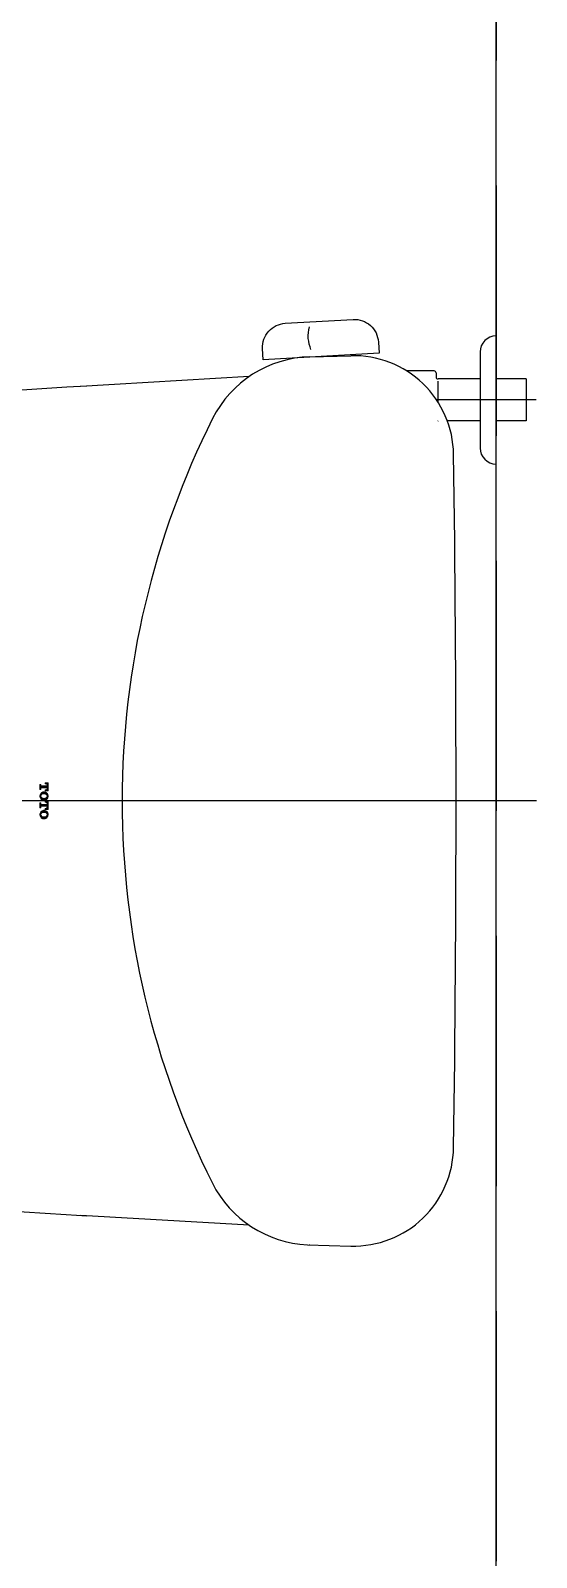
# Model space of a CAD drawing. Header units: millimetres. Extents: x 98197 to 106565, y 53890 to 60222.
# Drawn here: x 104549.6 to 104574.9, y 55475.8 to 55552.1 of the extents above; entities that cross this region are included whole.
import ezdxf

# ---------------------------------------------------------------- set-up
doc = ezdxf.new("R2010")
doc.units = ezdxf.units.MM
doc.header["$LTSCALE"] = 50
doc.header["$MEASUREMENT"] = 0
doc.linetypes.add('HIDDEN', pattern=[0.375, 0.25, -0.125])
doc.layers.get('0').update_dxf_attribs({"color": 8, "linetype": 'CONTINUOUS'})
doc.layers.add('00', color=7, linetype='HIDDEN')

msp = doc.modelspace()

# ---------------------------------------------------------------- linework, layer by layer
for p, q in [((104572.857, 55390.566), (104572.857, 55600.566)), ((104572.857, 55489.299), (104572.857, 55540.279)), ((104563.541, 55535.76), (104565.603, 55535.814)), ((104563.541, 55535.76), (104565.603, 55535.814)), ((104563.541, 55535.76), (104565.603, 55535.814)), ((104572.057, 55536.002), (104572.057, 55531.202)), ((104560.517, 55534.778), (104552.086, 55534.281)), ((104569.757, 55535.052), (104568.391, 55535.052)), ((104569.857, 55534.952), (104569.857, 55534.752)), ((104572.057, 55534.652), (104569.957, 55534.652)), ((104569.957, 55533.492), (104569.957, 55534.535)), ((104574.357, 55534.652), (104572.857, 55534.652)), ((104574.357, 55534.652), (104574.357, 55532.552)), ((104574.857, 55533.602), (104569.886, 55533.602)), ((104572.057, 55532.552), (104570.423, 55532.552)), ((104574.357, 55532.552), (104572.857, 55532.552)), ((104574.878, 55513.566), (104496.658, 55513.566)), ((104560.517, 55492.355), (104552.086, 55492.852)), ((104563.422, 55491.377), (104565.603, 55491.318))]:
    msp.add_line(p, q)
at = {"linetype": 'ByBlock', "lineweight": 0}
for p, q in [((104550.047, 55514.388), (104550.047, 55514.143)), ((104550.093, 55514.388), (104550.047, 55514.388)), ((104550.047, 55514.357), (104550.184, 55514.22)), ((104550.047, 55514.283), (104550.112, 55514.218)), ((104550.047, 55514.21), (104550.093, 55514.163)), ((104550.047, 55514.143), (104550.093, 55514.143)), ((104550.09, 55514.388), (104550.093, 55514.384)), ((104550.093, 55514.388), (104550.093, 55514.339)), ((104550.093, 55514.339), (104550.096, 55514.329)), ((104550.096, 55514.202), (104550.093, 55514.191)), ((104550.093, 55514.191), (104550.093, 55514.143)), ((104550.096, 55514.329), (104550.102, 55514.319)), ((104550.102, 55514.211), (104550.096, 55514.202)), ((104550.102, 55514.319), (104550.111, 55514.313)), ((104550.111, 55514.218), (104550.102, 55514.211)), ((104550.111, 55514.313), (104550.122, 55514.311)), ((104550.122, 55514.22), (104550.111, 55514.218)), ((104550.411, 55514.311), (104550.122, 55514.311)), ((104550.411, 55514.22), (104550.122, 55514.22)), ((104550.166, 55514.311), (104550.257, 55514.22)), ((104550.239, 55514.311), (104550.33, 55514.22)), ((104550.312, 55514.466), (104550.312, 55514.421)), ((104550.458, 55514.466), (104550.312, 55514.466)), ((104550.312, 55514.459), (104550.352, 55514.419)), ((104550.333, 55514.421), (104550.312, 55514.421)), ((104550.312, 55514.11), (104550.312, 55514.064)), ((104550.312, 55514.11), (104550.333, 55514.11)), ((104550.312, 55514.091), (104550.338, 55514.064)), ((104550.312, 55514.064), (104550.458, 55514.064)), ((104550.313, 55514.311), (104550.404, 55514.22)), ((104550.361, 55514.115), (104550.412, 55514.064)), ((104550.378, 55514.466), (104550.458, 55514.387)), ((104550.386, 55514.311), (104550.458, 55514.239)), ((104550.401, 55514.149), (104550.458, 55514.092)), ((104550.409, 55514.362), (104550.458, 55514.313)), ((104550.411, 55514.345), (104550.411, 55514.311)), ((104550.411, 55514.22), (104550.411, 55514.186)), ((104550.411, 55514.212), (104550.458, 55514.166)), ((104550.451, 55514.466), (104550.458, 55514.46)), ((104550.458, 55514.466), (104550.458, 55514.064)), ((104550.093, 55513.464), (104550.047, 55513.464)), ((104550.047, 55513.464), (104550.047, 55513.219)), ((104550.047, 55513.4), (104550.15, 55513.296)), ((104550.047, 55513.326), (104550.095, 55513.277)), ((104550.05, 55513.839), (104550.094, 55513.794)), ((104550.05, 55513.765), (104550.225, 55513.588)), ((104550.056, 55513.464), (104550.093, 55513.427)), ((104550.064, 55513.714), (104550.066, 55513.712)), ((104550.066, 55513.896), (104550.107, 55513.855)), ((104550.092, 55513.464), (104550.093, 55513.463)), ((104550.093, 55513.943), (104550.143, 55513.892)), ((104550.093, 55513.464), (104550.093, 55513.416)), ((104550.093, 55513.416), (104550.096, 55513.405)), ((104550.096, 55513.405), (104550.102, 55513.396)), ((104550.102, 55513.396), (104550.111, 55513.39)), ((104550.111, 55513.39), (104550.122, 55513.387)), ((104550.122, 55513.296), (104550.111, 55513.294)), ((104550.411, 55513.387), (104550.122, 55513.387)), ((104550.411, 55513.296), (104550.122, 55513.296)), ((104550.13, 55513.979), (104550.198, 55513.911)), ((104550.132, 55513.387), (104550.223, 55513.296)), ((104550.177, 55514.006), (104550.267, 55513.916)), ((104550.19, 55513.698), (104550.296, 55513.591)), ((104550.206, 55513.387), (104550.297, 55513.296)), ((104550.236, 55514.02), (104550.367, 55513.888)), ((104550.269, 55513.692), (104550.349, 55513.611)), ((104550.279, 55513.387), (104550.37, 55513.296)), ((104550.458, 55513.543), (104550.312, 55513.543)), ((104550.312, 55513.543), (104550.312, 55513.498)), ((104550.312, 55513.502), (104550.316, 55513.498)), ((104550.333, 55513.498), (104550.312, 55513.498)), ((104550.32, 55514.009), (104550.443, 55513.886)), ((104550.331, 55513.703), (104550.392, 55513.642)), ((104550.344, 55513.543), (104550.458, 55513.429)), ((104550.352, 55513.387), (104550.458, 55513.282)), ((104550.379, 55513.729), (104550.424, 55513.683)), ((104550.394, 55513.862), (104550.457, 55513.798)), ((104550.407, 55513.774), (104550.447, 55513.734)), ((104550.411, 55513.422), (104550.411, 55513.387)), ((104550.411, 55513.402), (104550.458, 55513.355)), ((104550.411, 55513.296), (104550.411, 55513.262)), ((104550.418, 55513.543), (104550.458, 55513.503)), ((104550.458, 55513.543), (104550.458, 55513.141)), ((104550.047, 55513.252), (104550.08, 55513.219)), ((104550.047, 55513.219), (104550.093, 55513.219)), ((104550.047, 55512.884), (104550.12, 55512.811)), ((104550.057, 55512.948), (104550.097, 55512.907)), ((104550.063, 55512.794), (104550.18, 55512.676)), ((104550.079, 55512.999), (104550.124, 55512.954)), ((104550.096, 55513.279), (104550.093, 55513.268)), ((104550.093, 55513.268), (104550.093, 55513.219)), ((104550.102, 55513.288), (104550.096, 55513.279)), ((104550.111, 55513.294), (104550.102, 55513.288)), ((104550.112, 55513.04), (104550.171, 55512.98)), ((104550.125, 55512.805), (104550.266, 55512.664)), ((104550.154, 55513.071), (104550.233, 55512.992)), ((104550.207, 55513.092), (104550.312, 55512.986)), ((104550.236, 55512.768), (104550.326, 55512.677)), ((104550.269, 55513.097), (104550.27, 55513.095)), ((104550.277, 55513.095), (104550.455, 55512.916)), ((104550.304, 55512.773), (104550.374, 55512.703)), ((104550.312, 55513.186), (104550.312, 55513.141)), ((104550.312, 55513.186), (104550.333, 55513.186)), ((104550.312, 55513.141), (104550.458, 55513.141)), ((104550.333, 55513.186), (104550.378, 55513.141)), ((104550.36, 55512.791), (104550.41, 55512.74)), ((104550.386, 55513.206), (104550.451, 55513.141)), ((104550.397, 55512.827), (104550.438, 55512.786)), ((104550.411, 55513.255), (104550.458, 55513.208)), ((104550.411, 55512.887), (104550.455, 55512.843))]:
    msp.add_line(p, q, dxfattribs=at)
msp.add_lwpolyline([(104562.315, 55537.436), (104565.707, 55537.629, -0.414214), (104566.973, 55536.499), (104567.005, 55535.937), (104561.217, 55535.608), (104561.185, 55536.17, -0.414214)], format="xyb", close=True)
for centre, radius, start, end in [((104572.857, 55536.002), 0.8, 90, 180), ((104563.688, 55530.162), 5.6, 91.50635, 153.34993), ((104565.734, 55530.816), 5, 0.82019, 91.50635), ((104569.757, 55534.952), 0.1, 0, 90), ((104569.957, 55534.752), 0.1, 180, 270), ((104575.633, 55134.974), 400, 93.32991, 97.93357), ((104596.753, 55513.568), 42.595, 153.34921, 179.99472), ((104569.957, 55532.452), 0.1, 90, 98.51739), ((103360.796, 55513.566), 1210.061, 359.179813, 0.820194), ((104572.857, 55531.202), 0.8, 180, 270), ((104596.791, 55513.552), 42.633, 179.97321, 206.60163), ((104575.633, 55892.158), 400, 261.8702, 266.67009), ((104565.734, 55496.317), 5, 268.49365, 359.17981), ((104565.734, 55496.317), 5, 268.49365, 359.17981), ((104565.734, 55496.317), 5, 268.49365, 359.17981), ((104563.698, 55497.004), 5.634, 206.82849, 267.19272), ((104563.705, 55497.027), 5.656, 268.08404, 268.33552), ((104563.705, 55497.027), 5.656, 268.08404, 268.33552), ((104563.705, 55497.027), 5.656, 268.08404, 268.33552)]:
    msp.add_arc(centre, radius, start, end)
for centre, major_axis, start_param, end_param in [((104550.333, 55514.348), (-0.0768, 0), 4.392593, 4.712279), ((104550.333, 55514.183), (-0.0768, 0), 1.570906, 1.890608), ((104550.333, 55514.347), (-0.0776, 0), 4.074897, 4.392419), ((104550.333, 55514.184), (0.0776, 0), 5.032375, 5.349908), ((104550.332, 55514.346), (-0.0789, 0), 3.760756, 4.074837), ((104550.332, 55514.185), (0.0789, 0), 5.349967, 5.664053), ((104550.331, 55514.346), (0.0802, 0), 0.308523, 0.619235), ((104550.331, 55514.185), (0.0802, 0), 5.663982, 5.974694), ((104550.33, 55514.345), (-0.0813, 0), 3.142728, 3.449912), ((104550.33, 55514.186), (0.0814, 0), 5.974897, 6.282079), ((104550.295, 55513.806), (0.248, 0), 2.859191, 3.15108), ((104550.295, 55513.801), (0.248, 0), 3.132105, 3.423994), ((104550.293, 55513.806), (-0.246, 0), 5.706765, 6.000292), ((104550.293, 55513.801), (-0.246, 0), 0.282893, 0.576421), ((104550.256, 55513.829), (-0.202, 0), 5.37875, 5.704657), ((104550.256, 55513.778), (0.202, 0), 3.720255, 4.046002), ((104550.202, 55513.805), (-0.109, 0), 5.995138, 6.299441), ((104550.202, 55513.802), (0.109, 0), 3.125364, 3.429663), ((104550.201, 55513.806), (-0.107, 0), 5.688229, 5.995128), ((104550.201, 55513.802), (0.107, 0), 3.429671, 3.73656), ((104550.199, 55513.807), (-0.106, 0), 5.378167, 5.688308), ((104550.199, 55513.801), (-0.106, 0), 0.594889, 0.905021), ((104550.253, 55513.832), (0.197, 0), 1.905132, 2.23665), ((104550.253, 55513.775), (0.197, 0), 4.046548, 4.37806), ((104550.198, 55513.808), (-0.104, 0), 5.064474, 5.378149), ((104550.198, 55513.799), (-0.104, 0), 0.905041, 1.218702), ((104550.252, 55513.668), (0.26, 0), 1.570966, 1.922907), ((104550.252, 55513.94), (0.261, 0), 4.360351, 4.712196), ((104550.252, 55513.834), (0.195, 0), 1.570974, 1.904939), ((104550.252, 55513.773), (-0.195, 0), 1.236661, 1.570618), ((104550.252, 55513.834), (-0.195, 0), 4.378352, 4.712317), ((104550.252, 55513.668), (-0.26, 0), 4.360066, 4.712425), ((104550.252, 55513.939), (0.26, 0), 4.712376, 5.064639), ((104550.252, 55513.773), (-0.195, 0), 1.570869, 1.904827), ((104550.251, 55513.832), (-0.197, 0), 4.046639, 4.378158), ((104550.251, 55513.775), (-0.197, 0), 1.905021, 2.236533), ((104550.333, 55513.424), (-0.0768, 0), 4.392587, 4.712279), ((104550.306, 55513.808), (-0.104, 0), 4.046665, 4.359926), ((104550.306, 55513.799), (0.104, 0), 5.064861, 5.378108), ((104550.333, 55513.424), (-0.0776, 0), 4.074885, 4.392413), ((104550.305, 55513.807), (-0.106, 0), 3.73643, 4.046548), ((104550.305, 55513.801), (-0.106, 0), 2.236634, 2.546744), ((104550.249, 55513.83), (0.201, 0), 0.577219, 0.905012), ((104550.249, 55513.778), (-0.201, 0), 2.236607, 2.56424), ((104550.332, 55513.423), (-0.0789, 0), 3.760739, 4.074825), ((104550.304, 55513.806), (0.107, 0), 0.288038, 0.594915), ((104550.304, 55513.802), (0.107, 0), 5.688259, 5.995127), ((104550.331, 55513.422), (0.0802, 0), 0.3085, 0.619218), ((104550.302, 55513.805), (-0.109, 0), 3.126176, 3.429339), ((104550.302, 55513.802), (-0.109, 0), 2.853823, 3.156982), ((104550.33, 55513.422), (0.0813, 0), 0.001107, 0.308297), ((104550.213, 55513.807), (0.245, 0), 0.282529, 0.577753), ((104550.213, 55513.8), (0.245, 0), 5.705432, 6.000656), ((104550.21, 55513.806), (-0.248, 0), 3.131721, 3.424174), ((104550.21, 55513.801), (-0.248, 0), 2.859012, 3.151464), ((104550.295, 55512.882), (-0.248, 0), 6.000774, 6.292656), ((104550.295, 55512.878), (0.248, 0), 3.132029, 3.423949), ((104550.293, 55512.883), (-0.246, 0), 5.706765, 6.000283), ((104550.293, 55512.877), (0.246, 0), 3.424443, 3.718013), ((104550.256, 55512.905), (0.202, 0), 2.237158, 2.563065), ((104550.256, 55512.855), (0.202, 0), 3.720285, 4.046006), ((104550.202, 55512.882), (-0.109, 0), 5.995046, 6.299372), ((104550.202, 55512.878), (-0.109, 0), 6.266912, 6.57121), ((104550.201, 55512.882), (0.107, 0), 2.546553, 2.853448), ((104550.201, 55512.878), (0.107, 0), 3.429628, 3.736528), ((104550.199, 55512.883), (0.106, 0), 2.23651, 2.546631), ((104550.199, 55512.877), (0.106, 0), 3.736449, 4.046594), ((104550.253, 55512.909), (-0.197, 0), 5.046725, 5.378243), ((104550.253, 55512.851), (-0.197, 0), 0.904966, 1.236474), ((104550.198, 55512.884), (-0.104, 0), 5.064399, 5.378101), ((104550.198, 55512.876), (-0.104, 0), 0.905024, 1.218692), ((104550.252, 55512.744), (0.261, 0), 1.571011, 1.922762), ((104550.252, 55513.017), (-0.261, 0), 1.219564, 1.570349), ((104550.252, 55512.91), (0.195, 0), 1.570974, 1.904939), ((104550.252, 55512.849), (0.195, 0), 4.37826, 4.712211), ((104550.252, 55512.91), (-0.195, 0), 4.378352, 4.712317), ((104550.252, 55512.744), (0.26, 0), 1.218618, 1.570788), ((104550.252, 55513.016), (-0.261, 0), 1.571037, 1.922241), ((104550.252, 55512.849), (-0.195, 0), 1.570869, 1.90482), ((104550.251, 55512.909), (-0.197, 0), 4.046639, 4.378158), ((104550.251, 55512.851), (0.197, 0), 5.046607, 5.378115), ((104550.333, 55513.259), (0.0768, 0), 4.712499, 5.032231), ((104550.306, 55512.884), (-0.104, 0), 4.046713, 4.360002), ((104550.306, 55512.876), (-0.104, 0), 1.923278, 2.236533), ((104550.333, 55513.26), (-0.0776, 0), 1.890812, 2.208381), ((104550.305, 55512.883), (0.106, 0), 0.594921, 0.90502), ((104550.305, 55512.877), (-0.106, 0), 2.236653, 2.546777), ((104550.249, 55512.906), (-0.201, 0), 3.718812, 4.046604), ((104550.249, 55512.854), (-0.201, 0), 2.236602, 2.564209), ((104550.332, 55513.261), (0.0789, 0), 5.350033, 5.664162), ((104550.304, 55512.882), (0.107, 0), 0.288126, 0.594999), ((104550.304, 55512.878), (0.107, 0), 5.688291, 5.99517), ((104550.331, 55513.262), (0.0802, 0), 5.664091, 5.974853), ((104550.33, 55513.262), (0.0813, 0), 5.975056, 6.282293), ((104550.302, 55512.882), (0.109, 0), 6.267838, 6.571024), ((104550.302, 55512.878), (-0.109, 0), 2.853869, 3.157026), ((104550.213, 55512.883), (0.245, 0), 0.282539, 0.577753), ((104550.213, 55512.877), (-0.245, 0), 2.563839, 2.859106), ((104550.21, 55512.882), (-0.248, 0), 3.131738, 3.424184), ((104550.21, 55512.878), (-0.248, 0), 2.859057, 3.15154)]:
    msp.add_ellipse(centre, major_axis=major_axis, ratio=0.955025, start_param=start_param, end_param=end_param, dxfattribs=at)
msp.add_spline([(104563.599, 55536.128), (104563.469, 55536.671), (104563.521, 55537.265)], degree=3)
at = {"layer": '00'}
msp.add_line((104572.857, 55600.566), (104572.857, 55000.566), dxfattribs=at)

doc.saveas('drawing.dxf')
